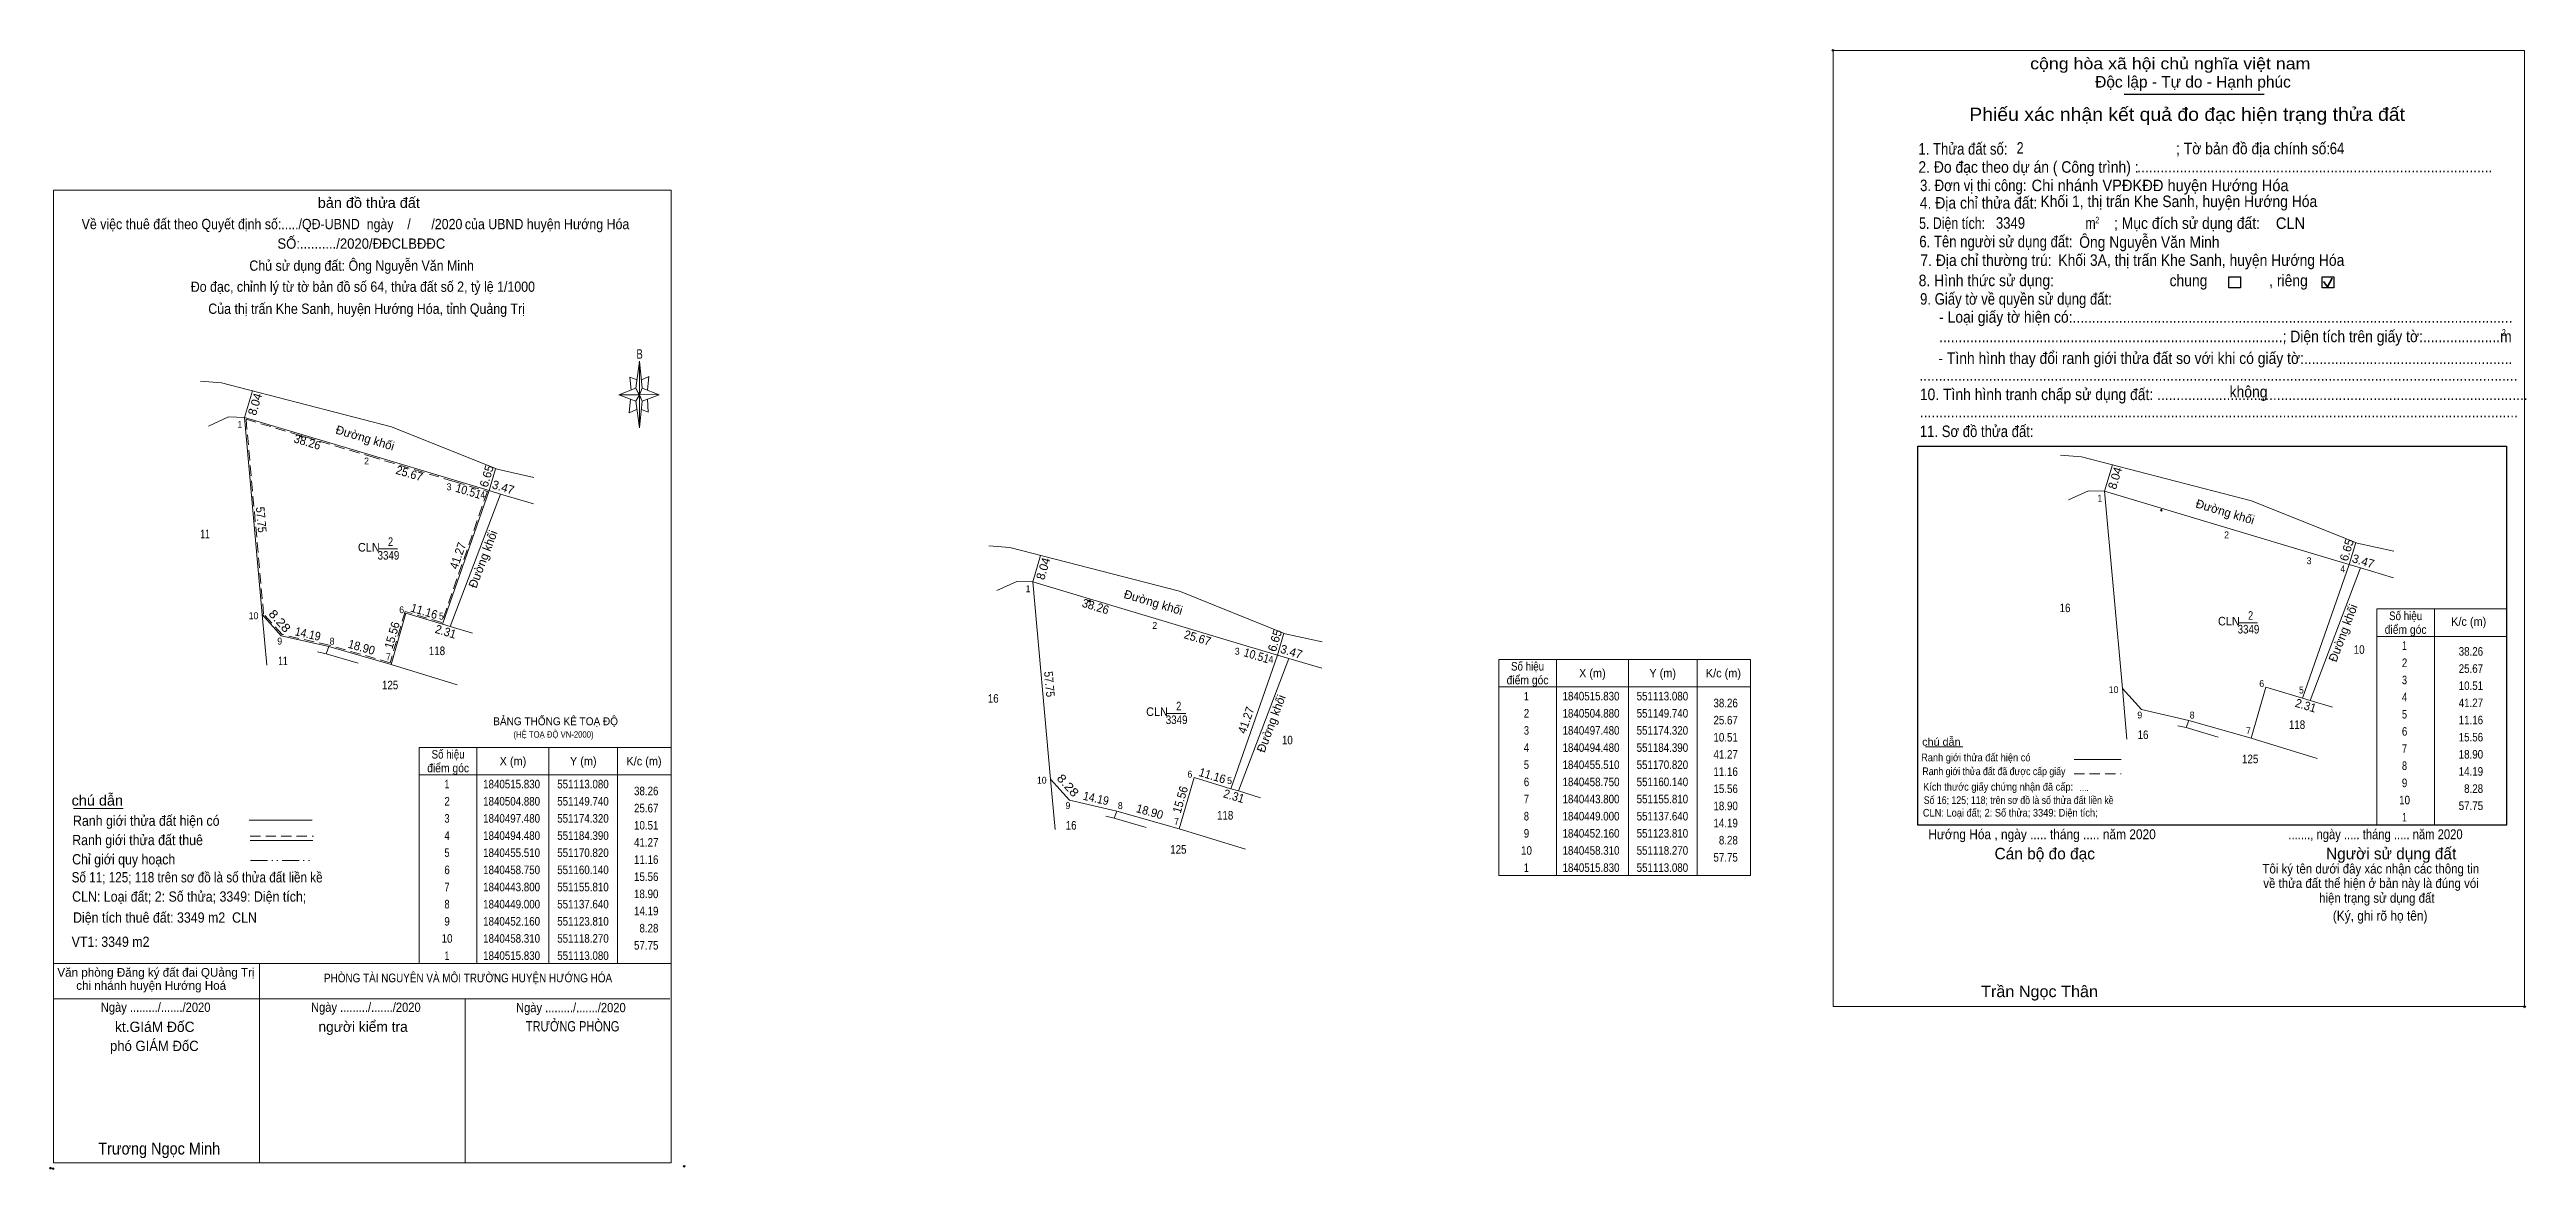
# Model space of a CAD drawing. Header units: metres. Extents: x 550826 to 551549, y 1840344 to 1840671.
import ezdxf
from ezdxf.enums import TextEntityAlignment as Align

# ---------------------------------------------------------------- set-up
doc = ezdxf.new("R2010")
doc.units = ezdxf.units.M
doc.header["$PDMODE"] = 32
doc.header["$PDSIZE"] = 0.5
doc.linetypes.add('DASH_DOUBLE_DOT', pattern=[9.2, 5, -1.2, 0.3, -1.2, 0.3, -1.2])
doc.linetypes.add('MEDIUM_DASHED', pattern=[4.5, 3, -1.5])
for name, color, linetype, lineweight in [('1', 7, 'Continuous', 13), ('10', 7, 'Continuous', 13), ('17', 7, 'Continuous', 13), ('2', 7, 'Continuous', 25), ('36', 7, 'Continuous', 13), ('5', 7, 'Continuous', 13), ('6', 7, 'Continuous', 13), ('63', 7, 'Continuous', 13)]:
    doc.layers.add(name, color=color, linetype=linetype, lineweight=lineweight)

msp = doc.modelspace()

# ---------------------------------------------------------------- linework, layer by layer
at = {"layer": '1'}
for points in [[(551425.52, 1840542.23), (551462.18, 1840531.28), (551486.76, 1840523.88), (551496.83, 1840520.88), (551483.26, 1840481.91), (551472.58, 1840485.15), (551468.25, 1840470.2), (551450.08, 1840475.4), (551436.25, 1840478.56), (551430.71, 1840484.71)], [(551113.08, 1840515.83), (551149.74, 1840504.88), (551174.32, 1840497.48), (551184.39, 1840494.48), (551170.82, 1840455.51), (551160.14, 1840458.75), (551155.81, 1840443.8), (551137.64, 1840449), (551123.81, 1840452.16), (551118.27, 1840458.31)]]:
    msp.add_lwpolyline(points, close=True, dxfattribs=at)
at = {"layer": '10'}
for p, q in [((550870.49, 1840574.29), (550876.62, 1840573.79)), ((550885.62, 1840571.47), (550883.32, 1840563.77)), ((550872.84, 1840561.23), (550878.67, 1840563.88)), ((550878.67, 1840563.88), (550883.32, 1840563.77)), ((550883.32, 1840563.77), (550888.51, 1840506.25)), ((550956.53, 1840548.79), (550954.63, 1840542.42)), ((550956.94, 1840548.63), (550967.67, 1840546.28)), ((550941.06, 1840503.45), (550954.63, 1840542.42)), ((550943.27, 1840502.78), (550957.95, 1840541.41)), ((550944.56, 1840545.42), (550954.63, 1840542.42)), ((550957.95, 1840541.41), (550954.63, 1840542.42)), ((550957.95, 1840541.41), (550967.56, 1840538.56)), ((551415.04, 1840539.69), (551420.87, 1840542.34)), ((551420.87, 1840542.34), (551425.52, 1840542.23)), ((551425.52, 1840542.23), (551430.71, 1840484.71)), ((550922.55, 1840525.4), (550927.95, 1840525.41)), ((551483.26, 1840481.91), (551496.83, 1840520.88)), ((551485.47, 1840481.24), (551500.15, 1840519.87)), ((551486.76, 1840523.88), (551496.83, 1840520.88)), ((551500.15, 1840519.87), (551509.76, 1840517.02)), ((551102.6, 1840513.29), (551108.43, 1840515.94)), ((551108.43, 1840515.94), (551113.08, 1840515.83)), ((551113.08, 1840515.83), (551118.27, 1840458.31)), ((550889.84, 1840491.51), (550888.51, 1840506.25)), ((550930.38, 1840506.69), (550926.05, 1840491.74)), ((550930.38, 1840506.69), (550941.06, 1840503.45)), ((550907.88, 1840496.94), (550926.06, 1840491.74)), ((550941.06, 1840503.45), (550943.27, 1840502.78)), ((550943.27, 1840502.78), (550949.74, 1840500.82)), ((551174.32, 1840497.48), (551184.39, 1840494.48)), ((550907.08, 1840494.85), (550904.64, 1840495.42)), ((550907.08, 1840494.85), (550916.43, 1840492.11)), ((550926.05, 1840491.74), (550945.34, 1840485.81)), ((551170.82, 1840455.51), (551184.39, 1840494.48)), ((551173.03, 1840454.84), (551187.71, 1840493.47)), ((551187.71, 1840493.47), (551197.32, 1840490.62)), ((551472.58, 1840485.15), (551468.25, 1840470.2)), ((551472.58, 1840485.15), (551483.26, 1840481.91)), ((551450.08, 1840475.4), (551468.26, 1840470.2)), ((551485.47, 1840481.24), (551491.94, 1840479.28)), ((551449.28, 1840473.31), (551446.84, 1840473.88)), ((551468.25, 1840470.2), (551487.54, 1840464.27)), ((551160.14, 1840458.75), (551155.81, 1840443.8)), ((551160.14, 1840458.75), (551170.82, 1840455.51)), ((551173.03, 1840454.84), (551179.5, 1840452.88)), ((551136.84, 1840446.91), (551134.4, 1840447.48)), ((551137.64, 1840449), (551155.82, 1840443.8)), ((551155.81, 1840443.8), (551175.1, 1840437.87))]:
    msp.add_line(p, q, dxfattribs=at)
for points in [[(550876.62, 1840573.79), (550926.14, 1840561.01), (550956.94, 1840548.63)], [(550944.56, 1840545.42), (550919.98, 1840552.82), (550883.32, 1840563.77)], [(551486.76, 1840523.88), (551462.18, 1840531.28), (551425.52, 1840542.23)], [(551174.32, 1840497.48), (551149.74, 1840504.88), (551113.08, 1840515.83)], [(550888.51, 1840506.25), (550894.05, 1840500.1), (550907.88, 1840496.94), (550907.08, 1840494.85)], [(551430.71, 1840484.71), (551436.25, 1840478.56), (551450.08, 1840475.4), (551449.28, 1840473.31)], [(551118.27, 1840458.31), (551123.81, 1840452.16), (551137.64, 1840449), (551136.84, 1840446.91)]]:
    msp.add_lwpolyline(points, dxfattribs=at)
msp.add_lwpolyline([(550883.32, 1840563.77), (550919.98, 1840552.82), (550944.56, 1840545.42), (550954.63, 1840542.42), (550941.06, 1840503.45), (550930.38, 1840506.69), (550926.05, 1840491.74), (550907.88, 1840496.94), (550894.05, 1840500.1), (550888.51, 1840506.25)], close=True, dxfattribs=at)
at = {"layer": '10', "linetype": 'MEDIUM_DASHED'}
msp.add_lwpolyline([(550883.77, 1840563.22), (550919.87, 1840552.44), (550944.45, 1840545.04), (550954.11, 1840542.16), (550940.81, 1840503.94), (550930.11, 1840507.19), (550925.78, 1840492.23), (550907.98, 1840497.33), (550894.26, 1840500.46), (550888.9, 1840506.42)], close=True, dxfattribs=at)
at = {"layer": '10'}
msp.add_point((550899.89, 1840558.23), dxfattribs=at)
at = {"layer": '17'}
for p, q in [((551373.37, 1840467.73), (551384.17, 1840467.73)), ((550833.52, 1840449.77), (550848, 1840449.77))]:
    msp.add_line(p, q, dxfattribs=at)
at = {"layer": '2'}
for p, q in [((551431.27, 1840657.97), (551472.03, 1840657.97)), ((551371.09, 1840555.37), (551542.69, 1840555.37)), ((551542.69, 1840555.37), (551542.69, 1840444.91))]:
    msp.add_line(p, q, dxfattribs=at)
at = {"layer": '2', "lineweight": 35}
for p, q in [((551489.34, 1840603.34), (551490.49, 1840601.85)), ((551490.49, 1840601.85), (551491.88, 1840604.34))]:
    msp.add_line(p, q, dxfattribs=at)
at = {"layer": '2', "lineweight": 13}
msp.add_lwpolyline([(551346.37, 1840670.76), (551547.94, 1840670.76), (551547.94, 1840391.97), (551346.37, 1840391.97)], close=True, dxfattribs=at)
at = {"layer": '2'}
for points in [[(551461.71, 1840604.77), (551465.17, 1840604.77), (551465.17, 1840601.55), (551461.71, 1840601.55)], [(551488.94, 1840604.77), (551492.4, 1840604.77), (551492.4, 1840601.55), (551488.94, 1840601.55)]]:
    msp.add_lwpolyline(points, close=True, dxfattribs=at)
msp.add_lwpolyline([(551542.69, 1840444.91), (551371.09, 1840444.91), (551371.09, 1840555.37)], dxfattribs=at)
for p in [(551346.37, 1840670.76), (551547.94, 1840391.97)]:
    msp.add_point(p, dxfattribs=at)
at = {"layer": '36'}
for p, q in [((551449.28, 1840473.31), (551458.63, 1840470.57)), ((551136.84, 1840446.91), (551146.19, 1840444.17))]:
    msp.add_line(p, q, dxfattribs=at)
at = {"layer": '5'}
for p, q in [((550997.42, 1840572.31), (550998.42, 1840580.11)), ((550997.42, 1840568.51), (550992.42, 1840570.31)), ((550999.22, 1840572.31), (551004.22, 1840570.31)), ((551000.82, 1840569.11), (551001.02, 1840565.31)), ((550999.22, 1840568.51), (550998.42, 1840560.71)), ((551001.02, 1840565.31), (550999.02, 1840566.11)), ((550887.68, 1840346.43), (550887.68, 1840404.55)), ((550827.68, 1840394.23), (551007.28, 1840394.23)), ((550827.68, 1840394.23), (551007.28, 1840394.23)), ((550827.68, 1840394.23), (551007.28, 1840394.23)), ((550947.68, 1840346.43), (550947.68, 1840394.23))]:
    msp.add_line(p, q, dxfattribs=at)
for points in [[(550827.68, 1840630.03), (551007.68, 1840630.03), (551007.68, 1840346.43), (550827.68, 1840346.43)], [(550998.42, 1840580.11), (550999.22, 1840572.31), (550998.42, 1840570.31)], [(550998.42, 1840570.31), (550992.42, 1840570.31), (550997.42, 1840572.31), (550999.22, 1840568.51), (551004.22, 1840570.31), (550998.42, 1840570.51)], [(550998.42, 1840570.31), (550998.42, 1840560.71), (550997.42, 1840568.51)]]:
    msp.add_lwpolyline(points, close=True, dxfattribs=at)
for points in [[(550998.42, 1840570.31), (550997.42, 1840572.31), (550992.42, 1840570.31)], [(550995.82, 1840569.11), (550995.42, 1840565.11), (550997.62, 1840566.11)], [(550997.82, 1840574.71), (550995.62, 1840575.51), (550996.02, 1840571.71)], [(550998.42, 1840570.31), (550999.22, 1840568.51), (551004.22, 1840570.31)], [(550999.02, 1840574.71), (551001.22, 1840575.71), (551000.82, 1840571.71)], [(551007.68, 1840346.43), (550827.68, 1840346.43), (550827.68, 1840394.23)]]:
    msp.add_lwpolyline(points, dxfattribs=at)
for p in [(550826.74, 1840344.89), (550827.54, 1840344.75)]:
    msp.add_point(p, dxfattribs=at)
at = {"layer": '6'}
for p, q in [((551412.69, 1840552.75), (551418.82, 1840552.25)), ((551100.25, 1840526.35), (551106.38, 1840525.85)), ((551499.14, 1840527.09), (551509.87, 1840524.74)), ((551186.7, 1840500.69), (551197.43, 1840498.34)), ((551416.69, 1840464.04), (551430.32, 1840464.04)), ((550884.72, 1840446.29), (550903, 1840446.29)), ((550885, 1840440.43), (550903.28, 1840440.43)), ((550827.68, 1840404.55), (551007.68, 1840404.55))]:
    msp.add_line(p, q, dxfattribs=at)
at = {"layer": '6', "linetype": 'MEDIUM_DASHED'}
for p, q in [((551416.68, 1840459.87), (551430.39, 1840459.87)), ((550885, 1840441.67), (550903.4, 1840441.67))]:
    msp.add_line(p, q, dxfattribs=at)
at = {"layer": '6'}
for points in [[(551418.82, 1840552.25), (551468.34, 1840539.47), (551499.14, 1840527.09)], [(551106.38, 1840525.85), (551155.9, 1840513.07), (551186.7, 1840500.69)]]:
    msp.add_lwpolyline(points, dxfattribs=at)
for p in [(551442.09, 1840536.69), (551129.65, 1840510.29), (551011.48, 1840345.43)]:
    msp.add_point(p, dxfattribs=at)
at = {"layer": '63'}
for p, q in [((551427.82, 1840549.93), (551425.52, 1840542.23)), ((551498.73, 1840527.25), (551496.83, 1840520.88)), ((551115.38, 1840523.53), (551113.08, 1840515.83)), ((551500.15, 1840519.87), (551496.83, 1840520.88)), ((551464.75, 1840503.86), (551470.15, 1840503.87)), ((551521.69, 1840507.91), (551521.69, 1840444.91)), ((551542.69, 1840507.91), (551542.69, 1840444.91)), ((551186.29, 1840500.85), (551184.39, 1840494.48)), ((551504.89, 1840499.91), (551542.69, 1840499.91)), ((551187.71, 1840493.47), (551184.39, 1840494.48)), ((551265.73, 1840493.2), (551265.73, 1840430.2)), ((551286.73, 1840493.2), (551286.73, 1840430.2)), ((551306.73, 1840493.2), (551306.73, 1840430.2)), ((551248.93, 1840485.2), (551322.33, 1840485.2)), ((551432.04, 1840469.97), (551430.71, 1840484.71)), ((551152.31, 1840477.46), (551157.71, 1840477.47)), ((551483.26, 1840481.91), (551485.47, 1840481.24)), ((550951.08, 1840467.55), (550951.08, 1840404.55)), ((550972.08, 1840467.55), (550972.08, 1840404.55)), ((550992.08, 1840467.55), (550992.08, 1840404.55)), ((550934.28, 1840459.55), (551007.68, 1840459.55)), ((551119.6, 1840443.57), (551118.27, 1840458.31)), ((551170.82, 1840455.51), (551173.03, 1840454.84))]:
    msp.add_line(p, q, dxfattribs=at)
at = {"layer": '63', "linetype": 'DASH_DOUBLE_DOT'}
msp.add_line((550885.06, 1840434.59), (550903.46, 1840434.59), dxfattribs=at)
at = {"layer": '63'}
msp.add_lwpolyline([(551542.69, 1840444.91), (551504.89, 1840444.91), (551504.89, 1840507.91), (551542.69, 1840507.91)], dxfattribs=at)
for points in [[(551248.93, 1840493.2), (551322.33, 1840493.2), (551322.33, 1840430.2), (551248.93, 1840430.2)], [(550934.28, 1840467.55), (551007.68, 1840467.55), (551007.68, 1840404.55), (550934.28, 1840404.55)]]:
    msp.add_lwpolyline(points, close=True, dxfattribs=at)

# ---------------------------------------------------------------- texts
at = {"layer": '1'}
for s, height, width, p in [('CLN', 2.5, 0.95, (551461.755, 1840503.11)), ('2', 2.5, 0.8, (551468.095, 1840504.76)), ('3349', 2.5, 0.85, (551467.475, 1840500.76)), ('BẢNG THỐNG KÊ TOẠ ĐỘ ', 2.3, 0.95, (550974.425, 1840474.01)), ('CLN', 2.5, 0.95, (551149.315, 1840476.71)), ('3349', 2.5, 0.85, (551155.035, 1840474.36)), ('2', 2.5, 0.8, (551155.655, 1840478.36)), ('(HỆ TOẠ ĐỘ VN-2000)', 1.867, 0.9, (550973.4, 1840470.39))]:
    msp.add_text(s, height=height, dxfattribs=dict(at, width=width)).set_placement(p, align=Align.CENTER)
at = {"layer": '10'}
for s, rotation, p in [('8.04', 73.369, (550887.572, 1840567.242)), ('Đường khối', 343.37, (550918.117, 1840556.59)), ('6.65', 73.392, (550955.099, 1840546.293)), ('3.47', 343.079, (550958.366, 1840542.192)), ('Đường khối', 69.192, (550953.997, 1840522.006))]:
    msp.add_text(s, height=2.5, rotation=rotation, dxfattribs=at).set_placement(p, align=Align.CENTER)
for s, width, p in [(' 1', 0.9, (550882.62, 1840560.74)), (' 2', 0.95, (550919.6, 1840550.05)), (' 3', 0.95, (550943.64, 1840542.52)), (' 4', 0.95, (550953.47, 1840540.17)), (' 10', 0.95, (550887.37, 1840504.92)), (' 6', 0.95, (550929.84, 1840506.69)), (' 5', 0.95, (550941.41, 1840504.81)), (' 9', 0.95, (550894.29, 1840497.53)), (' 8', 0.95, (550909.56, 1840497.51)), (' 7', 0.95, (550925.97, 1840492.95))]:
    msp.add_text(s, height=2, dxfattribs=dict(at, width=width)).set_placement(p, align=Align.RIGHT)
for s, rotation, width, p in [('38.26', 343.37, 0.95, (550901.297, 1840555.387)), ('25.67', 343.245, 0.95, (550931.005, 1840546.238)), ('10.51', 343.41, 0.9, (550948.233, 1840541.057)), ('57.75', 275.156, 0.9, (550886.962, 1840533.817)), ('41.27', 70.801, 0.95, (550946.683, 1840523.029)), ('8.28', 312.013, 1.15, (550892.656, 1840503.567)), ('15.56', 73.847, 0.95, (550927.538, 1840499.917)), ('11.16', 343.124, 0.95, (550935.332, 1840506.067)), ('14.19', 347.129, 0.9, (550901.517, 1840499.423)), ('18.90', 344.03, 0.95, (550917.096, 1840495.572)), ('2.31', 343.134, 0.95, (550941.622, 1840500.114))]:
    msp.add_text(s, height=2.5, rotation=rotation, dxfattribs=dict(at, width=width)).set_placement(p, align=Align.CENTER)
for s, width, p in [('11', 0.75, (550871.815, 1840528.52)), ('CLN', 0.95, (550919.555, 1840524.65)), ('2', 0.8, (550925.895, 1840526.3)), ('3349', 0.85, (550925.275, 1840522.3)), ('118', 0.85, (550939.43, 1840494.46)), ('11', 0.75, (550894.535, 1840491.53)), ('125', 0.85, (550925.77, 1840484.49))]:
    msp.add_text(s, height=2.5, dxfattribs=dict(at, width=width)).set_placement(p, align=Align.CENTER)
at = {"layer": '2'}
for s, height, width, p in [('cộng hòa xã hội chủ nghĩa việt nam', 3.364, 1.15, (551403.84, 1840665.25)), ('1. Thửa đất số:', 3.364, 0.85, (551371.27, 1840640.37)), ('2', 3.36, 0.8, (551399.91, 1840640.66)), ('; Tờ bản đồ địa chính số:', 3.364, 0.9, (551446.35, 1840640.46)), ('64', 3.36, 0.85, (551491.17, 1840640.52)), ('2. Đo đạc theo dự án ( Công trình) : ', 3.366, 0.9, (551371.26, 1840635.08)), ('............................................................................................', 3.366, 0.9, (551435.04, 1840635.21)), ('4. Địa chỉ thửa đất:', 3.366, 0.9, (551371.68, 1840624.62)), ('3. Đơn vị thi công:', 3.366, 0.85, (551371.75, 1840629.72)), ('Chi nhánh VPĐKĐĐ huyện Hướng Hóa', 3.359, 0.95, (551404.26, 1840629.72)), ('Khối 1, thị trấn Khe Sanh, huyện Hướng Hóa', 3.36, 0.9, (551406.84, 1840625.08)), ('5. Diện tích:', 3.366, 0.8, (551371.47, 1840618.71)), ('3349', 3.36, 0.85, (551393.86, 1840618.77)), ('m', 3.364, 0.8, (551419.94, 1840618.71)), ('2', 1.922, 0.8, (551422.83, 1840620.32)), ('; Mục đích sử dụng đất:', 3.364, 0.9, (551428.28, 1840618.71)), ('CLN', 3.36, 0.95, (551475.46, 1840618.7)), ('6. Tên người sử dụng đất:', 3.366, 0.85, (551371.53, 1840613.34)), ('Ông Nguyễn Văn Minh', 3.36, 0.9, (551418.13, 1840613.2)), ('8. Hình thức sử dụng:', 3.366, 0.9, (551371.35, 1840602.01)), ('7. Địa chỉ thường trú:', 3.366, 0.9, (551371.84, 1840607.9)), ('Khối 3A, thị trấn Khe Sanh, huyện Hướng Hóa', 3.36, 0.9, (551412.05, 1840607.94)), ('chung                , riêng', 3.364, 0.9, (551444.48, 1840602.01)), ('9. Giấy tờ về quyền sử dụng đất:', 3.366, 0.85, (551371.75, 1840596.63)), ('     - Loại giấy tờ hiện có:..................................................................................................................', 3.364, 0.9, (551371.68, 1840591.36)), ('     - Tình hình thay đổi ranh giới thửa đất so với khi có giấy tờ:......................................................', 3.364, 0.9, (551371.47, 1840579.34)), ('     .........................................................................................; Diện tích trên giấy tờ:....................m', 3.364, 0.9, (551371.68, 1840585.69)), ('2', 1.922, 0.8, (551541.28, 1840587.57)), ('...........................................................................................................................................................', 3.364, 0.9, (551371.53, 1840574.44)), ('10. Tình hình tranh chấp sử dụng đất: ................................................................................................', 3.366, 0.9, (551371.68, 1840568.8)), ('không', 3.364, 0.9, (551461.98, 1840569.57)), ('11. Sơ đồ thửa đất:', 3.366, 0.85, (551371.68, 1840558.03)), ('...........................................................................................................................................................', 3.364, 0.9, (551371.68, 1840563.79)), ('Hướng Hóa , ngày ..... tháng ..... năm 2020', 2.882, 0.9, (551374.16, 1840440.79)), ('......., ngày ..... tháng ..... năm 2020', 2.882, 0.85, (551479.1, 1840440.79)), ('(Ký, ghi rõ họ tên)', 2.884, 0.9, (551492.06, 1840417.04)), ('Trần Ngọc Thân', 3.359, 1.05, (551389.53, 1840394.74))]:
    msp.add_text(s, height=height, dxfattribs=dict(at, width=width)).set_placement(p)
for s, p in [('Độc lập - Tự do - Hạnh phúc', (551422.8, 1840659.92)), ('Cán bộ đo đạc', (551393.46, 1840434.91)), ('Người sử dụng đất', (551490.07, 1840434.91))]:
    msp.add_text(s, height=3.364, dxfattribs=at).set_placement(p)
for s, height, width, p in [('Phiếu xác nhận kết quả đo đạc hiện trạng thửa đất', 3.844, 1.1, (551449.59, 1840650.21)), ('....', 1.87, 0.95, (551419.575, 1840454.88)), ('Tôi ký tên dưới đây xác nhận các thông tin', 2.779, 0.9, (551503.145, 1840430.79)), ('về thửa đất thể hiện ở bản này là đúng vói', 2.779, 0.9, (551503.2, 1840426.56)), ('hiện trạng sử dụng đất', 2.779, 0.9, (551504.89, 1840422.26))]:
    msp.add_text(s, height=height, dxfattribs=dict(at, width=width)).set_placement(p, align=Align.CENTER)
msp.add_text('.', height=0.961, dxfattribs=at).set_placement((551547.917, 1840391.47), align=Align.CENTER)
at = {"layer": '5'}
for s, height, width, p in [('bản đồ thửa đất', 3, 1.05, (550919.56, 1840624.85)), ('Về việc thuê đất theo Quyết định số:...../QĐ-UBND  ngày    /      /2020', 3, 0.9, (550891.34, 1840618.63)), ('của UBND huyện Hướng Hóa', 3, 0.9, (550971.52, 1840618.63)), ('SỐ:........../2020/ĐĐCLBĐĐC', 3, 0.95, (550917.38, 1840612.93)), ('Chủ sử dụng đất: Ông Nguyễn Văn Minh', 3, 0.9, (550917.46, 1840606.51)), ('Đo đạc, chỉnh lý từ tờ bản đồ số 64, thửa đất số 2, tỷ lệ 1/1000 ', 3, 0.9, (550918.33, 1840600.37)), ('Của thị trấn Khe Sanh, huyện Hướng Hóa, tỉnh Quảng Trị', 3, 0.9, (550918.92, 1840593.95)), ('B', 2.755, 0.75, (550998.49, 1840580.89)), ('Ngày ........./......./2020', 2.7, 0.9, (550857.41, 1840390.45)), ('Ngày ........./......./2020', 2.7, 0.9, (550918.69, 1840390.45)), ('Ngày ........./......./2020', 2.7, 0.9, (550978.45, 1840390.35)), ('TRƯỞNG PHÒNG', 3, 0.8, (550978.97, 1840384.75)), ('phó GIÁM ĐốC', 3, 0.95, (550857.04, 1840379.03)), ('Trương Ngọc Minh', 3.5, 0.9, (550858.45, 1840348.85))]:
    msp.add_text(s, height=height, dxfattribs=dict(at, width=width)).set_placement(p, align=Align.CENTER)
for s, p in [('kt.GIáM ĐốC', (550857.17, 1840384.59)), ('người kiểm tra', (550917.89, 1840384.63))]:
    msp.add_text(s, height=3, dxfattribs=at).set_placement(p, align=Align.CENTER)
at = {"layer": '6'}
for s, height, width, p in [('chú dẫn', 2.239, 1.05, (551372.36, 1840468.05)), ('Ranh giới thửa đất hiện có ', 2.239, 0.9, (551372.05, 1840463.5)), ('Ranh giới thửa đất đã được cấp giấy', 2.239, 0.85, (551372.42, 1840459.47)), ('chú dẫn', 3, 1.05, (550832.92, 1840450.61)), ('Kích thước giấy chứng nhận đã cấp:', 2.239, 0.9, (551372.64, 1840454.95)), ('Số 16; 125; 118; trên sơ đồ là số thửa đất liền kề', 2.24, 0.85, (551372.83, 1840451.05)), ('Ranh giới thửa đất hiện có ', 3, 0.9, (550833.32, 1840444.69)), ('CLN: Loại đất; 2: Số thửa; 3349: Diện tích;', 2.24, 0.9, (551372.56, 1840447.38)), ('Ranh giới thửa đất thuê', 3, 0.9, (550833.1, 1840439.05)), ('Chỉ giới quy hoạch', 3, 0.9, (550833.08, 1840433.43)), ('Số 11; 125; 118 trên sơ đồ là số thửa đất liền kề', 3, 0.85, (550832.94, 1840428.19)), ('CLN: Loại đất; 2: Số thửa; 3349: Diện tích;', 3, 0.9, (550833.08, 1840422.57)), ('Diện tích thuê đất: 3349 m2  CLN', 3, 0.9, (550833.34, 1840416.45)), ('VT1: 3349 m2', 3, 0.9, (550832.94, 1840409.39))]:
    msp.add_text(s, height=height, dxfattribs=dict(at, width=width)).set_placement(p)
for s, p in [(' Văn phòng Đăng ký đất đai QUảng Trị', (550857.04, 1840400.69)), ('chi nhánh huyện Hướng Hoá', (550856.12, 1840396.87))]:
    msp.add_text(s, height=2.535, dxfattribs=at).set_placement(p, align=Align.CENTER)
at = {"layer": '6', "width": 0.85}
msp.add_text('PHÒNG TÀI NGUYÊN VÀ MÔI TRƯỜNG HUYỆN HƯỚNG HÓA', height=2.54, dxfattribs=at).set_placement((550948.49, 1840399.07), align=Align.CENTER)
at = {"layer": '63'}
for s, rotation, p in [('8.04', 73.369, (551429.772, 1840545.702)), ('Đường khối', 343.37, (551460.317, 1840535.05)), ('6.65', 73.392, (551497.299, 1840524.753)), ('8.04', 73.369, (551117.332, 1840519.302)), ('3.47', 343.079, (551500.566, 1840520.652)), ('Đường khối', 343.37, (551147.877, 1840508.65)), ('Đường khối', 69.192, (551496.197, 1840500.466)), ('6.65', 73.392, (551184.859, 1840498.353)), ('3.47', 343.079, (551188.126, 1840494.252)), ('Đường khối', 69.192, (551183.757, 1840474.066))]:
    msp.add_text(s, height=2.5, rotation=rotation, dxfattribs=at).set_placement(p, align=Align.CENTER)
for s, height, width, p in [(' 1', 2, 0.9, (551424.82, 1840539.2)), (' 2', 2, 0.95, (551461.8, 1840528.51)), (' 3', 2, 0.95, (551485.84, 1840520.98)), (' 4', 2, 0.95, (551495.67, 1840518.63)), (' 1', 2, 0.9, (551112.38, 1840512.8)), (' 2', 2, 0.95, (551149.36, 1840502.11)), ('38.26', 2.5, 0.85, (551535.87, 1840494.29)), (' 3', 2, 0.95, (551173.4, 1840494.58)), (' 4', 2, 0.95, (551183.23, 1840492.23)), ('25.67', 2.5, 0.85, (551535.87, 1840489.29)), (' 10', 2, 0.95, (551429.57, 1840483.38)), (' 6', 2, 0.95, (551472.04, 1840485.15)), (' 5', 2, 0.95, (551483.61, 1840483.27)), ('10.51', 2.5, 0.85, (551535.87, 1840484.29)), ('38.26', 2.5, 0.85, (551318.63, 1840479.25)), ('25.67', 2.5, 0.85, (551318.63, 1840474.25)), (' 9', 2, 0.95, (551436.49, 1840475.99)), (' 8', 2, 0.95, (551451.76, 1840475.97)), ('41.27', 2.5, 0.85, (551535.87, 1840479.29)), ('11.16', 2.5, 0.85, (551535.87, 1840474.29)), ('10.51', 2.5, 0.85, (551318.63, 1840469.25)), (' 7', 2, 0.95, (551468.17, 1840471.41)), ('15.56', 2.5, 0.85, (551535.87, 1840469.29)), (' 6', 2, 0.95, (551159.6, 1840458.75)), ('41.27', 2.5, 0.85, (551318.63, 1840464.25)), ('11.16', 2.5, 0.85, (551318.63, 1840459.25)), ('18.90', 2.5, 0.85, (551535.87, 1840464.29)), ('14.19', 2.5, 0.85, (551535.87, 1840459.29)), ('38.26', 2.5, 0.85, (551003.98, 1840453.6)), (' 10', 2, 0.95, (551117.13, 1840456.98)), (' 5', 2, 0.95, (551171.17, 1840456.87)), ('15.56', 2.5, 0.85, (551318.63, 1840454.25)), ('8.28', 2.5, 0.85, (551535.87, 1840454.29)), ('25.67', 2.5, 0.85, (551003.98, 1840448.6)), ('10.51', 2.5, 0.85, (551003.98, 1840443.6)), (' 9', 2, 0.95, (551124.05, 1840449.59)), (' 8', 2, 0.95, (551139.32, 1840449.57)), (' 7', 2, 0.95, (551155.73, 1840445.01)), ('18.90', 2.5, 0.85, (551318.63, 1840449.25)), ('14.19', 2.5, 0.85, (551318.63, 1840444.25)), ('57.75', 2.5, 0.85, (551535.87, 1840449.29)), ('41.27', 2.5, 0.85, (551003.98, 1840438.6)), ('8.28', 2.5, 0.85, (551318.63, 1840439.25)), ('11.16', 2.5, 0.85, (551003.98, 1840433.6)), ('57.75', 2.5, 0.85, (551318.63, 1840434.25)), ('15.56', 2.5, 0.85, (551003.98, 1840428.6)), ('18.90', 2.5, 0.85, (551003.98, 1840423.6)), ('14.19', 2.5, 0.85, (551003.98, 1840418.6)), ('57.75', 2.5, 0.85, (551003.98, 1840408.6)), ('8.28', 2.5, 0.85, (551003.98, 1840413.6))]:
    msp.add_text(s, height=height, dxfattribs=dict(at, width=width)).set_placement(p, align=Align.RIGHT)
for s, rotation, width, p in [('38.26', 343.37, 0.95, (551131.057, 1840507.447)), ('25.67', 343.245, 0.95, (551160.765, 1840498.298)), ('57.75', 275.156, 0.9, (551116.722, 1840485.877)), ('10.51', 343.41, 0.9, (551177.993, 1840493.117)), ('41.27', 70.801, 0.95, (551176.443, 1840475.089)), ('2.31', 343.134, 0.95, (551483.822, 1840478.574)), ('11.16', 343.124, 0.95, (551165.092, 1840458.127)), ('8.28', 312.013, 1.15, (551122.416, 1840455.627)), ('14.19', 347.129, 0.9, (551131.277, 1840451.483)), ('15.56', 73.847, 0.95, (551157.298, 1840451.977)), ('2.31', 343.134, 0.95, (551171.382, 1840452.174)), ('18.90', 344.03, 0.95, (551146.856, 1840447.632))]:
    msp.add_text(s, height=2.5, rotation=rotation, dxfattribs=dict(at, width=width)).set_placement(p, align=Align.CENTER)
for s, width, p in [('16', 0.85, (551414.01, 1840506.98)), ('Số hiệu', 0.85, (551513.29, 1840504.66)), ('K/c (m)', 0.95, (551531.67, 1840502.99)), ('10', 0.85, (551499.745, 1840494.83)), ('điểm góc', 0.9, (551513.29, 1840500.66)), (' 1', 0.75, (551512.585, 1840495.96)), ('Số hiệu', 0.85, (551257.33, 1840489.95)), ('X (m)', 0.95, (551276.23, 1840487.95)), ('Y (m)', 0.95, (551296.725, 1840487.95)), ('K/c (m)', 0.95, (551314.43, 1840487.95)), (' 2', 0.85, (551512.59, 1840490.96)), ('16', 0.85, (551101.57, 1840480.58)), ('điểm góc', 0.9, (551257.33, 1840485.95)), (' 1', 0.75, (551256.625, 1840481.25)), ('1840515.830', 0.85, (551275.83, 1840481.25)), ('551113.080', 0.85, (551296.635, 1840481.25)), (' 4', 0.85, (551512.585, 1840480.96)), (' 3', 0.8, (551512.59, 1840485.96)), (' 2', 0.85, (551256.63, 1840476.25)), ('1840504.880', 0.85, (551275.83, 1840476.25)), ('551149.740', 0.85, (551296.635, 1840476.25)), ('118', 0.85, (551481.63, 1840472.92)), (' 5', 0.8, (551512.59, 1840475.96)), ('10', 0.85, (551187.305, 1840468.43)), (' 4', 0.85, (551256.625, 1840466.25)), (' 3', 0.8, (551256.63, 1840471.25)), ('1840497.480', 0.85, (551275.83, 1840471.25)), ('1840494.480', 0.85, (551275.83, 1840466.25)), ('551174.320', 0.85, (551296.635, 1840471.25)), ('551184.390', 0.85, (551296.635, 1840466.25)), ('16', 0.85, (551436.73, 1840469.99)), (' 6', 0.85, (551512.59, 1840470.96)), (' 7', 0.8, (551512.59, 1840465.96)), ('điểm góc', 0.9, (550942.68, 1840460.3)), ('Số hiệu', 0.85, (550942.68, 1840464.3)), ('X (m)', 0.95, (550961.58, 1840462.3)), ('Y (m)', 0.95, (550982.075, 1840462.3)), ('K/c (m)', 0.95, (550999.78, 1840462.3)), (' 5', 0.8, (551256.63, 1840461.25)), ('1840455.510', 0.85, (551275.83, 1840461.25)), ('551170.820', 0.85, (551296.635, 1840461.25)), ('125', 0.85, (551467.97, 1840462.95)), (' 8', 0.8, (551512.59, 1840460.96)), (' 1', 0.75, (550941.975, 1840455.6)), ('1840515.830', 0.85, (550961.18, 1840455.6)), ('551113.080', 0.85, (550981.985, 1840455.6)), (' 6', 0.85, (551256.63, 1840456.25)), (' 7', 0.8, (551256.63, 1840451.25)), ('1840458.750', 0.85, (551275.83, 1840456.25)), ('1840443.800', 0.85, (551275.83, 1840451.25)), ('551160.140', 0.85, (551296.635, 1840456.25)), ('551155.810', 0.85, (551296.635, 1840451.25)), (' 10', 0.85, (551512.585, 1840450.96)), (' 9', 0.85, (551512.585, 1840455.96)), (' 3', 0.8, (550941.98, 1840445.6)), (' 2', 0.85, (550941.98, 1840450.6)), ('1840504.880', 0.85, (550961.18, 1840450.6)), ('1840497.480', 0.85, (550961.18, 1840445.6)), ('551149.740', 0.85, (550981.985, 1840450.6)), ('551174.320', 0.85, (550981.985, 1840445.6)), ('16', 0.85, (551124.29, 1840443.59)), ('118', 0.85, (551169.19, 1840446.52)), (' 8', 0.8, (551256.63, 1840446.25)), ('1840449.000', 0.85, (551275.83, 1840446.25)), ('551137.640', 0.85, (551296.635, 1840446.25)), (' 1', 0.75, (551512.585, 1840445.96)), (' 4', 0.85, (550941.975, 1840440.6)), ('1840494.480', 0.85, (550961.18, 1840440.6)), ('551184.390', 0.85, (550981.985, 1840440.6)), ('125', 0.85, (551155.53, 1840436.55)), (' 9', 0.85, (551256.625, 1840441.25)), ('1840452.160', 0.85, (551275.83, 1840441.25)), ('551123.810', 0.85, (551296.635, 1840441.25)), (' 5', 0.8, (550941.98, 1840435.6)), (' 6', 0.85, (550941.98, 1840430.6)), ('1840455.510', 0.85, (550961.18, 1840435.6)), ('1840458.750', 0.85, (550961.18, 1840430.6)), ('551170.820', 0.85, (550981.985, 1840435.6)), ('551160.140', 0.85, (550981.985, 1840430.6)), (' 10', 0.85, (551256.625, 1840436.25)), (' 1', 0.75, (551256.625, 1840431.25)), ('1840458.310', 0.85, (551275.83, 1840436.25)), ('1840515.830', 0.85, (551275.83, 1840431.25)), ('551118.270', 0.85, (551296.635, 1840436.25)), ('551113.080', 0.85, (551296.635, 1840431.25)), (' 7', 0.8, (550941.98, 1840425.6)), ('1840443.800', 0.85, (550961.18, 1840425.6)), ('551155.810', 0.85, (550981.985, 1840425.6)), (' 9', 0.85, (550941.975, 1840415.6)), (' 8', 0.8, (550941.98, 1840420.6)), ('1840449.000', 0.85, (550961.18, 1840420.6)), ('1840452.160', 0.85, (550961.18, 1840415.6)), ('551137.640', 0.85, (550981.985, 1840420.6)), ('551123.810', 0.85, (550981.985, 1840415.6)), (' 10', 0.85, (550941.975, 1840410.6)), ('1840458.310', 0.85, (550961.18, 1840410.6)), ('551118.270', 0.85, (550981.985, 1840410.6)), (' 1', 0.75, (550941.975, 1840405.6)), ('1840515.830', 0.85, (550961.18, 1840405.6)), ('551113.080', 0.85, (550981.985, 1840405.6))]:
    msp.add_text(s, height=2.5, dxfattribs=dict(at, width=width)).set_placement(p, align=Align.CENTER)

doc.saveas('drawing.dxf')
